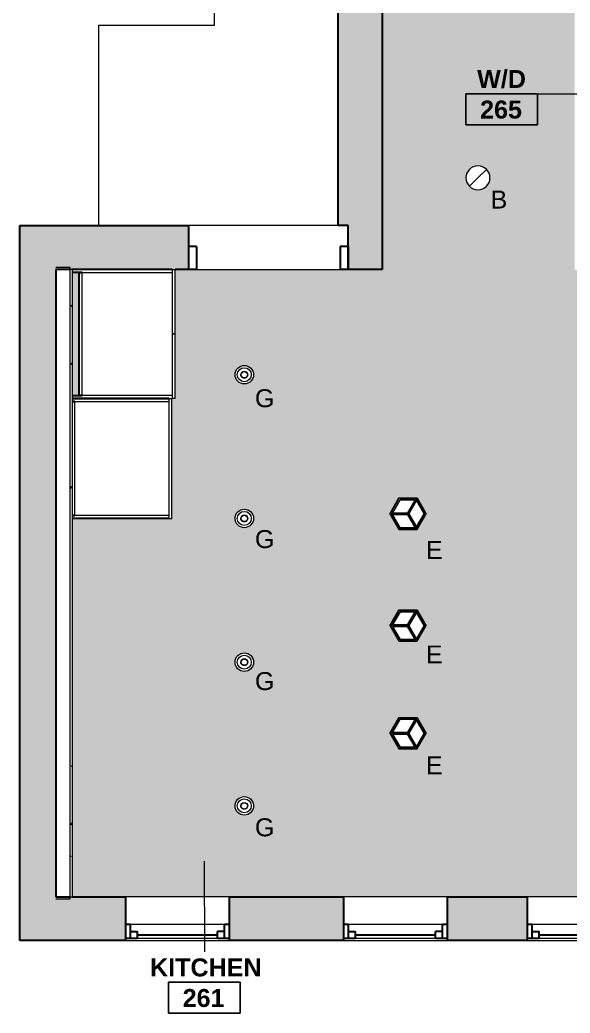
# Model space of a CAD drawing. Header units: inches. Extents: x -529 to 1015, y -2066 to -1239.
# Drawn here: x -529.2 to -391.3, y -1943.7 to -1694.9 of the extents above; entities that cross this region are included whole.
import ezdxf

# ---------------------------------------------------------------- set-up
doc = ezdxf.new("R2010")
doc.units = ezdxf.units.IN
doc.header["$MEASUREMENT"] = 0
for name, color, linetype, lineweight in [('A-AREA-IDEN', 2, 'Continuous', 9), ('A-CLNG', 13, 'Continuous', 18), ('A-CLNG-PATT', 13, 'Continuous', 18), ('A-DETL', 90, 'Continuous', 9), ('A-DOOR', 31, 'Continuous', 18), ('A-DOOR-FRAM', 31, 'Continuous', 30), ('A-GLAZ', 151, 'Continuous', 18), ('A-WALL', 113, 'Continuous', 18), ('A-WALL-PATT', 111, 'Continuous', 18), ('E-LITE-EQPM', 33, 'Continuous', 9), ('E-LITE-EQPM-IDEN', 33, 'Continuous', 9), ('I-WALL', 2, 'Continuous', 18), ('Q-CASE', 31, 'Continuous', 9)]:
    doc.layers.add(name, color=color, linetype=linetype, lineweight=lineweight)
doc.styles.add('Arial', font='arial.ttf', dxfattribs={"height": 4.5})
doc.styles.add('Swis721 Lt BT_B', font='', dxfattribs={"height": 4.5})
doc.styles.get('Swis721 Lt BT_B').set_extended_font_data('Swis721 Lt BT', bold=True)
pattern_1 = [(0, (0, 0), (15.36, 3.84), [0.634, -10.886, 0.634, -10.886, -61.44]), (0, (0, 0), (15.36, 3.84), [-23.04, 0.634, -22.406, 0.634, -10.886, -26.88]), (0, (0, 0), (15.36, 3.84), [-57.6, 0.634, -7.046, 0.634, -18.566]), (120, (5.76, 1.92), (-11.0055376, 11.38215), [0.634, -10.886, 0.634, -10.886, -61.44]), (120, (5.76, 1.92), (-11.0055376, 11.38215), [-23.04, 0.634, -22.406, 0.634, -10.886, -26.88]), (120, (5.76, 1.92), (-11.0055376, 11.38215), [-57.6, 0.634, -7.046, 0.634, -18.566]), (240, (7.68, 9.6), (-4.3544624, -15.22215), [0.634, -10.886, 0.634, -10.886, -61.44]), (240, (7.68, 9.6), (-4.3544624, -15.22215), [-23.04, 0.634, -22.406, 0.634, -10.886, -26.88]), (240, (7.68, 9.6), (-4.3544624, -15.22215), [-57.6, 0.634, -7.046, 0.634, -18.566])]

# ---------------------------------------------------------------- blocks, each defined once
blk = doc.blocks.new('Single Flush - D1 3_ X 7_3_ - NOT FR-6103513-2ND FLOOR - RCP')
at = {"layer": 'A-DOOR-FRAM', "color": 8}
for p, q in [((-20, -0.25), (-20, 5.5)), ((-20, 5.5), (-18, 5.5)), ((-18, -0.25), (-18, 5.5)), ((18.000004, -0.25), (18.000004, 5.5)), ((18.000004, 5.5), (20.000004, 5.5)), ((20.000004, -0.25), (20.000004, 5.5)), ((-20, -0.25), (-18, -0.25)), ((18.000004, -0.25), (20.000004, -0.25))]:
    blk.add_line(p, q, dxfattribs=at)
blk = doc.blocks.new('Window-Double-Hung - 26_ x 42_-5128400-2ND FLOOR - RCP')
at = {"layer": 'A-GLAZ', "color": 8, "lineweight": 30}
for p, q in [((-13, 5.5), (-13, -5.5)), ((-13, 5), (-10, 5)), ((-11.75, 5), (-11.75, 1.5)), ((-10, 5), (-10, 3.25)), ((10, 5), (13, 5)), ((10, 5), (10, 3.25)), ((11.75, 5), (11.75, 1.5)), ((13, -5.5), (13, 5.5)), ((-11.75, 3.25), (-10, 3.25)), ((-10, 4.125), (10, 4.125)), ((11.75, 3.25), (10, 3.25)), ((-13, 1.5), (-11.75, 1.5)), ((11.75, 1.5), (13, 1.5))]:
    blk.add_line(p, q, dxfattribs=at)
at = {"layer": 'A-GLAZ'}
for p, q in [((13, 5.5), (-13, 5.5)), ((-13, -5.5), (13, -5.5))]:
    blk.add_line(p, q, dxfattribs=at)
at = {"layer": 'A-GLAZ', "lineweight": 9}
for p, q in [((-10, 5), (10, 5)), ((-11.75, 1.5), (11.75, 1.5))]:
    blk.add_line(p, q, dxfattribs=at)
blk = doc.blocks.new('Downlight - Recessed Can - 6_ Incandescent - 277V-5290754-2ND FLOOR - RCP')
at = {"layer": 'E-LITE-EQPM'}
for q in [(-2.12, -2.12), (2.12, 2.12)]:
    blk.add_line((0, 0), q, dxfattribs=at)
for start, end in [(360, 180), (0, 180), (180, 360), (180, 360)]:
    blk.add_arc((0, 0), 3, start, end, dxfattribs=at)
blk = doc.blocks.new('VISA-CP5732-PETAL - CP5732-L30K-L-5406295-2ND FLOOR - RCP')
at = {"layer": 'E-LITE-EQPM'}
for p, q in [((-4.55, -0.82), (-2.26, 3.11)), ((-4.38, -0.82), (-2.17, 2.97)), ((-1.99, 2.69), (-3.91, -0.61)), ((-3.91, -0.61), (-1.99, 2.69)), ((-2.26, 3.11), (2.27, 3.11)), ((-2.26, 3.11), (-2.17, 2.97)), ((-2.17, 2.97), (2.23, 2.97)), ((1.8, 2.69), (-1.99, 2.69)), ((-1.99, 2.69), (1.8, 2.69)), ((-0.12, -0.61), (1.8, 2.69)), ((1.8, 2.69), (-0.12, -0.61)), ((2.23, 2.97), (0.03, -0.82)), ((2.23, 2.97), (4.44, -0.83)), ((2.27, 3.11), (4.56, -0.83)), ((2.15, 2.47), (0.23, -0.82)), ((0.23, -0.82), (2.15, 2.47)), ((4.07, -0.83), (2.15, 2.47)), ((2.15, 2.47), (4.07, -0.83)), ((-4.55, -0.82), (-2.26, -4.76)), ((0.03, -0.82), (-4.38, -0.82)), ((-4.38, -0.82), (-2.17, -4.62)), ((-3.91, -0.61), (-0.12, -0.61)), ((-0.12, -0.61), (-3.91, -0.61)), ((-0.12, -1), (-3.91, -1)), ((-3.91, -1), (-1.99, -4.3)), ((-1.99, -4.3), (-3.91, -1)), ((-3.91, -1), (-0.12, -1)), ((1.8, -4.3), (-0.12, -1)), ((-0.12, -1), (1.8, -4.3)), ((0.03, -0.82), (2.23, -4.62)), ((0.23, -0.82), (2.15, -4.12)), ((2.15, -4.12), (0.23, -0.82)), ((2.15, -4.12), (4.07, -0.83)), ((4.07, -0.83), (2.15, -4.12)), ((4.44, -0.83), (2.23, -4.62)), ((2.27, -4.76), (4.56, -0.83)), ((4.56, -0.83), (4.44, -0.83)), ((-2.17, -4.62), (-2.26, -4.76)), ((-2.26, -4.76), (2.27, -4.76)), ((2.23, -4.62), (-2.17, -4.62)), ((-1.99, -4.3), (1.8, -4.3)), ((1.8, -4.3), (-1.99, -4.3))]:
    blk.add_line(p, q, dxfattribs=at)
blk = doc.blocks.new('Lighting_Ceiling-Mounted_Lucent_Axis_Mini_NorthAmerica - Not A Type - Load Type Catalog-5458882-2ND FLOOR - RCP')
at = {"layer": 'E-LITE-EQPM'}
for radius, start, end in [(2.32, 0, 180), (1.75, 0, 180), (0.867, 360, 180), (0.787, 360, 180), (2.32, 180, 0), (1.75, 180, 0), (0.867, 180, 360), (0.787, 180, 360)]:
    blk.add_arc((0, 0), radius, start, end, dxfattribs=at)
blk = doc.blocks.new('CW Cupbd1 - Fridge 80_h x 24_d - 2 Doors-5975497-2ND FLOOR - RCP')
at = {"layer": 'Q-CASE', "lineweight": 30}
for p, q in [((2, -27.74), (2, -3.56)), ((2.75, -3.56), (2.75, -6.06)), ((33.62, -6.06), (33.62, -3.56)), ((2.75, -6.06), (2.75, -5.31)), ((2.75, -5.31), (33.62, -5.31)), ((33.62, -5.31), (33.62, -6.06)), ((2, -28.56), (2, -28.49))]:
    blk.add_line(p, q, dxfattribs=at)
at = {"layer": 'Q-CASE'}
for p, q in [((2.75, -28.56), (2.75, -6.06)), ((2.75, -6.06), (33.62, -6.06)), ((33.62, -6.06), (33.62, -28.56)), ((18.18, -28.56), (2, -28.56)), ((2, -29.31), (2, -28.56)), ((2, -29.31), (18.18, -29.31)), ((33.62, -28.56), (2.75, -28.56)), ((18.18, -29.31), (18.18, -28.56)), ((34.37, -28.56), (18.18, -28.56)), ((18.18, -28.56), (18.18, -29.31)), ((18.18, -29.31), (34.37, -29.31)), ((34.37, -28.56), (34.37, -29.31))]:
    blk.add_line(p, q, dxfattribs=at)
blk = doc.blocks.new('CW Cupbd Combined - Oven Tower 90_h x 24_d - Single Shelf-5975978-2ND FLOOR - RCP')
at = {"layer": 'Q-CASE', "lineweight": 30}
for p, q in [((2, -29.56), (2, -5.39)), ((2.75, -5.39), (2.75, -6.06)), ((2.75, -6.06), (2.75, -5.39)), ((31.25, -6.06), (31.25, -5.39)), ((31.25, -5.39), (31.25, -6.06)), ((32, -5.39), (32, -29.56))]:
    blk.add_line(p, q, dxfattribs=at)
at = {"layer": 'Q-CASE'}
for p, q in [((2.75, -29.56), (2.75, -6.06)), ((2.75, -6.06), (31.25, -6.06)), ((31.25, -6.06), (31.25, -29.56)), ((32, -29.56), (2, -29.56)), ((2, -29.56), (2, -30.31)), ((31.25, -29.56), (2.75, -29.56)), ((32, -29.56), (32, -30.31)), ((2, -30.31), (32, -30.31))]:
    blk.add_line(p, q, dxfattribs=at)
blk = doc.blocks.new('Room Tag - Room Name and Number-3379422-2ND FLOOR - RCP')
at = {"layer": 'A-AREA-IDEN'}
for p, q in [((-0.1881, -0.1636), (-0.1881, -0.0018)), ((-0.1881, -0.0018), (0.1869, -0.0018)), ((0.1869, -0.0018), (-0.1881, -0.0018)), ((-0.1881, -0.0018), (-0.1881, -0.1636)), ((0.1869, -0.0018), (0.1869, -0.1636)), ((0.1869, -0.1636), (0.1869, -0.0018)), ((0.1869, -0.1636), (-0.1881, -0.1636)), ((-0.1881, -0.1636), (0.1869, -0.1636))]:
    blk.add_line(p, q, dxfattribs=at)

msp = doc.modelspace()

# ---------------------------------------------------------------- hatches: boundary and pattern name
at = {"layer": 'A-CLNG-PATT'}
h = msp.add_hatch(dxfattribs=at)
h.set_pattern_fill('FP_2', color=256, style=0, pattern_type=2)
h.set_pattern_definition(pattern_1)
h.paths.add_polyline_path([(-306.63, -1914.58), (-306.63, -1907.52), (-194.53, -1907.52), (-194.53, -1877.53), (-214.9, -1877.53), (-214.9, -1869.53), (-194.53, -1869.53), (-194.53, -1741.22), (-194.36, -1741.22), (-194.36, -1701.22), (-194.53, -1701.22), (-194.53, -1697.72), (-255.77, -1697.72), (-255.77, -1757.59), (-390.16, -1757.59), (-390.16, -1683.72), (-396.41, -1683.72), (-396.41, -1680.22), (-390.16, -1680.22), (-390.16, -1677.47), (-438.45, -1677.47), (-438.45, -1680.22), (-436.41, -1680.22), (-436.41, -1683.72), (-438.45, -1683.72), (-438.45, -1757.44), (-490.3, -1757.44), (-490.3, -1789.81), (-491.12, -1789.81), (-491.12, -1819.81), (-516.05, -1819.81), (-516.05, -1914.58), (-308.1, -1914.58)], flags=0)
h.paths.add_polyline_path([(-473.46, -1894.1), (-474.4, -1893.65), (-475.04, -1892.84), (-475.27, -1891.83), (-475.04, -1890.82), (-474.39, -1890.02), (-473.46, -1889.57), (-472.42, -1889.57), (-471.5, -1890.02), (-470.85, -1890.82), (-470.62, -1891.83), (-470.86, -1892.85), (-471.5, -1893.65), (-472.43, -1894.1), (-473.44, -1894.1)], flags=0)
h.paths.add_polyline_path([(-373.77, -1892.83), (-374.55, -1892.73), (-375.27, -1892.43), (-375.89, -1891.95), (-376.37, -1891.33), (-376.67, -1890.61), (-376.77, -1889.83), (-376.67, -1889.06), (-376.37, -1888.33), (-375.89, -1887.71), (-375.27, -1887.23), (-374.55, -1886.93), (-373.77, -1886.83), (-373, -1886.93), (-372.27, -1887.23), (-371.65, -1887.71), (-371.17, -1888.33), (-370.87, -1889.06), (-370.77, -1889.83), (-370.87, -1890.61), (-371.19, -1891.36), (-371.65, -1891.95), (-372.27, -1892.43), (-373, -1892.73)], flags=0)
h.paths.add_polyline_path([(-229.77, -1890.83), (-230.55, -1890.73), (-231.27, -1890.43), (-231.89, -1889.95), (-232.37, -1889.33), (-232.67, -1888.61), (-232.77, -1887.83), (-232.67, -1887.06), (-232.37, -1886.33), (-231.89, -1885.71), (-231.27, -1885.23), (-230.55, -1884.93), (-229.77, -1884.83), (-229, -1884.93), (-228.27, -1885.23), (-227.65, -1885.71), (-227.17, -1886.33), (-226.87, -1887.06), (-226.77, -1887.83), (-226.87, -1888.61), (-227.17, -1889.33), (-227.65, -1889.95), (-228.27, -1890.43), (-229, -1890.73)], flags=0)
h.paths.add_polyline_path([(-301.77, -1890.83), (-302.55, -1890.73), (-303.27, -1890.43), (-303.89, -1889.95), (-304.37, -1889.33), (-304.67, -1888.61), (-304.77, -1887.83), (-304.67, -1887.06), (-304.37, -1886.33), (-303.89, -1885.71), (-303.27, -1885.23), (-302.55, -1884.93), (-301.77, -1884.83), (-301, -1884.93), (-300.27, -1885.23), (-299.65, -1885.71), (-299.17, -1886.33), (-298.87, -1887.06), (-298.77, -1887.83), (-298.87, -1888.61), (-299.17, -1889.33), (-299.65, -1889.95), (-300.27, -1890.43), (-301, -1890.73), (-301.11, -1890.74)], flags=0)
h.paths.add_polyline_path([(-431.92, -1877.56), (-434.21, -1877.56), (-436.49, -1873.63), (-434.2, -1869.69), (-429.68, -1869.69), (-427.39, -1873.63), (-429.68, -1877.56), (-431.71, -1877.56)], flags=0)
h.paths.add_polyline_path([(-269.95, -1862.03), (-269.95, -1849), (-271.16, -1848.81), (-272.42, -1848.17), (-272.79, -1847.8), (-282.02, -1857.03), (-282.27, -1856.78), (-273.04, -1847.55), (-273.41, -1847.18), (-274.05, -1845.92), (-274.24, -1844.71), (-287.27, -1844.71), (-287.27, -1844.35), (-274.24, -1844.35), (-274.05, -1843.14), (-273.41, -1841.89), (-273.04, -1841.52), (-282.27, -1832.28), (-282.02, -1832.03), (-272.79, -1841.27), (-272.42, -1840.89), (-271.16, -1840.25), (-269.95, -1840.06), (-269.95, -1827.03), (-269.6, -1827.03), (-269.6, -1840.06), (-268.38, -1840.25), (-267.13, -1840.89), (-266.76, -1841.27), (-257.52, -1832.03), (-257.27, -1832.28), (-266.51, -1841.52), (-266.13, -1841.89), (-265.49, -1843.14), (-265.3, -1844.35), (-252.27, -1844.35), (-252.27, -1844.71), (-265.3, -1844.71), (-265.49, -1845.92), (-266.14, -1847.19), (-266.51, -1847.55), (-257.27, -1856.78), (-257.52, -1857.03), (-266.76, -1847.8), (-267.13, -1848.17), (-268.38, -1848.81), (-269.6, -1849), (-269.6, -1862.03)], flags=0)
h.paths.add_polyline_path([(-472.43, -1858.1), (-473.48, -1858.09), (-474.4, -1857.65), (-475.04, -1856.84), (-475.27, -1855.83), (-475.04, -1854.82), (-474.39, -1854.02), (-473.46, -1853.57), (-472.42, -1853.57), (-471.5, -1854.02), (-470.85, -1854.82), (-470.62, -1855.83), (-470.85, -1856.84), (-471.5, -1857.65), (-472.43, -1858.1)], flags=0)
h.paths.add_polyline_path([(-430.15, -1850.61), (-434.21, -1850.61), (-436.49, -1846.68), (-434.2, -1842.75), (-429.68, -1842.75), (-427.39, -1846.68), (-429.68, -1850.61), (-429.94, -1850.61)], flags=0)
h.paths.add_polyline_path([(-268.04, -1846.91), (-268.04, -1846.91), (-268.13, -1846.79)], flags=0)
h.paths.add_polyline_path([(-271.32, -1842.4), (-271.32, -1842.4), (-271.41, -1842.27)], flags=0)
h.paths.add_polyline_path([(-373.77, -1840.83), (-374.55, -1840.73), (-375.27, -1840.43), (-375.89, -1839.95), (-376.37, -1839.33), (-376.67, -1838.61), (-376.77, -1837.83), (-376.67, -1837.06), (-376.37, -1836.33), (-375.89, -1835.71), (-375.27, -1835.23), (-374.55, -1834.93), (-373.77, -1834.83), (-373, -1834.93), (-372.27, -1835.23), (-371.65, -1835.71), (-371.17, -1836.33), (-370.87, -1837.06), (-370.77, -1837.83), (-370.87, -1838.61), (-371.17, -1839.33), (-371.65, -1839.95), (-372.27, -1840.43), (-373, -1840.73)], flags=0)
h.paths.add_polyline_path([(-429.68, -1822.58), (-434.21, -1822.58), (-436.49, -1818.65), (-434.2, -1814.71), (-429.68, -1814.71), (-427.39, -1818.65), (-429.6, -1822.44)], flags=0)
h.paths.add_polyline_path([(-472.94, -1822.1), (-473.48, -1822.09), (-474.4, -1821.65), (-475.04, -1820.84), (-475.27, -1819.83), (-475.04, -1818.82), (-474.39, -1818.02), (-473.46, -1817.57), (-472.42, -1817.57), (-471.5, -1818.02), (-470.85, -1818.82), (-470.64, -1819.88), (-470.85, -1820.84), (-471.5, -1821.65), (-472.43, -1822.1)], flags=0)
h.paths.add_polyline_path([(-514.3, -1789.06), (-514.3, -1758.19), (-516.05, -1758.19), (-516.05, -1789.06), (-515.37, -1789.06)], flags=0)
h.paths.add_polyline_path([(-301.77, -1788.83), (-302.55, -1788.73), (-303.27, -1788.43), (-303.89, -1787.95), (-304.37, -1787.33), (-304.67, -1786.61), (-304.77, -1785.83), (-304.67, -1785.06), (-304.37, -1784.33), (-303.89, -1783.71), (-303.27, -1783.23), (-302.55, -1782.93), (-301.77, -1782.83), (-301, -1782.93), (-300.27, -1783.23), (-299.65, -1783.71), (-299.17, -1784.33), (-298.87, -1785.06), (-298.77, -1785.83), (-298.87, -1786.61), (-299.17, -1787.33), (-299.65, -1787.95), (-300.27, -1788.43), (-301, -1788.73)], flags=0)
h.paths.add_polyline_path([(-373.77, -1788.83), (-374.55, -1788.73), (-375.27, -1788.43), (-375.89, -1787.95), (-376.37, -1787.33), (-376.67, -1786.61), (-376.77, -1785.83), (-376.67, -1785.06), (-376.37, -1784.33), (-375.89, -1783.71), (-375.27, -1783.23), (-374.55, -1782.93), (-373.77, -1782.83), (-373, -1782.93), (-372.27, -1783.23), (-371.65, -1783.71), (-371.17, -1784.33), (-370.87, -1785.06), (-370.77, -1785.83), (-370.87, -1786.61), (-371.17, -1787.33), (-371.65, -1787.95), (-372.27, -1788.43), (-373, -1788.73)], flags=0)
h.paths.add_polyline_path([(-229.77, -1788.83), (-230.55, -1788.73), (-231.27, -1788.43), (-231.89, -1787.95), (-232.37, -1787.33), (-232.67, -1786.61), (-232.77, -1785.83), (-232.67, -1785.06), (-232.37, -1784.33), (-231.89, -1783.71), (-231.27, -1783.23), (-230.55, -1782.93), (-229.77, -1782.83), (-229, -1782.93), (-228.27, -1783.23), (-227.65, -1783.71), (-227.17, -1784.33), (-226.87, -1785.06), (-226.77, -1785.83), (-226.87, -1786.61), (-227.17, -1787.33), (-227.65, -1787.95), (-228.27, -1788.43), (-229, -1788.73)], flags=0)
h.paths.add_polyline_path([(-473.46, -1786.1), (-474.4, -1785.65), (-475.04, -1784.84), (-475.27, -1783.83), (-475.04, -1782.82), (-474.4, -1782.02), (-473.46, -1781.57), (-472.43, -1781.57), (-471.5, -1782.02), (-470.85, -1782.82), (-470.62, -1783.83), (-470.85, -1784.84), (-471.5, -1785.65), (-472.43, -1786.1), (-472.95, -1786.1)], flags=0)
h.paths.add_polyline_path([(-414.41, -1737.51), (-415.18, -1737.41), (-415.91, -1737.11), (-416.53, -1736.63), (-417.01, -1736.01), (-417.31, -1735.29), (-417.41, -1734.51), (-417.31, -1733.73), (-417.01, -1733.01), (-416.53, -1732.39), (-415.91, -1731.91), (-415.18, -1731.61), (-414.41, -1731.51), (-413.63, -1731.61), (-412.91, -1731.91), (-412.29, -1732.39), (-411.81, -1733.01), (-411.51, -1733.73), (-411.41, -1734.51), (-411.51, -1735.29), (-411.81, -1736.01), (-412.29, -1736.63), (-412.91, -1737.11), (-413.63, -1737.41)], flags=0)
h.paths.add_polyline_path([(-229.77, -1728.83), (-230.55, -1728.73), (-231.27, -1728.43), (-231.89, -1727.95), (-232.37, -1727.33), (-232.67, -1726.61), (-232.77, -1725.83), (-232.67, -1725.06), (-232.37, -1724.33), (-231.89, -1723.71), (-231.27, -1723.23), (-230.55, -1722.93), (-229.77, -1722.83), (-229, -1722.93), (-228.27, -1723.23), (-227.65, -1723.71), (-227.17, -1724.33), (-226.87, -1725.06), (-226.77, -1725.83), (-226.87, -1726.61), (-227.17, -1727.33), (-227.65, -1727.95), (-228.27, -1728.43), (-229, -1728.73)], flags=0)
at = {"layer": 'A-WALL-PATT', "lineweight": 9}
h = msp.add_hatch(color=7, dxfattribs=at)
h.paths.add_polyline_path([(-438.45, -1746.44), (-438.45, -1658.93), (-449.45, -1658.93), (-449.45, -1746.44), (-446.95, -1746.44)], flags=0)
h.paths.add_polyline_path([(-449.45, -1648.43), (-438.45, -1648.43), (-438.45, -1489.66), (-449.45, -1489.66), (-449.45, -1552.67)], flags=0)
h.paths.add_polyline_path([(-449.45, -1467.66), (-438.45, -1467.66), (-438.45, -1442.2), (-449.45, -1442.2), (-449.45, -1448.46)], flags=0)
for points in [[(-529.17, -1925.58), (-520.17, -1925.58), (-520.17, -1746.44), (-529.17, -1746.44), (-529.17, -1865.31)], [(-491.05, -1757.44), (-486.95, -1757.44), (-486.95, -1746.44), (-520.17, -1746.44), (-520.17, -1757.44), (-503.89, -1757.44)], [(-438.45, -1757.44), (-438.45, -1746.44), (-446.95, -1746.44), (-446.95, -1757.44)]]:
    msp.add_hatch(color=7, dxfattribs=at).paths.add_polyline_path(points, flags=0)
h = msp.add_hatch(dxfattribs=at)
h.set_pattern_fill('FP_1', color=256, style=0, pattern_type=2)
h.set_pattern_definition(pattern_1)
h.paths.add_polyline_path([(-516.05, -1914.58), (-516.05, -1757.44), (-516.55, -1757.44), (-516.55, -1914.58)], flags=0)
h = msp.add_hatch(color=7, dxfattribs=at)
h.paths.add_polyline_path([(-316.08, -1925.58), (-284.58, -1925.58), (-284.58, -1914.58), (-316.08, -1914.58), (-316.08, -1917.41)], flags=0)
h.paths.add_polyline_path([(-376.08, -1925.58), (-342.08, -1925.58), (-342.08, -1914.58), (-376.08, -1914.58), (-376.08, -1917.41)], flags=0)
h.paths.add_polyline_path([(-448.08, -1925.58), (-448.08, -1914.58), (-476.67, -1914.58), (-476.67, -1925.58)], flags=0)
h.paths.add_polyline_path([(-402.08, -1925.58), (-402.08, -1914.58), (-422.08, -1914.58), (-422.08, -1925.58)], flags=0)
h.paths.add_polyline_path([(-520.17, -1925.58), (-502.67, -1925.58), (-502.67, -1914.58), (-520.17, -1914.58), (-520.17, -1915.08)], flags=0)

# ---------------------------------------------------------------- linework, layer by layer
at = {"layer": 'A-AREA-IDEN'}
for p, q in [((-378.1, -1713.54), (-399.46, -1713.54)), ((-482.97, -1905.72), (-482.93, -1928.41))]:
    msp.add_line(p, q, dxfattribs=at)
at = {"layer": 'A-CLNG'}
for start, end in [(0, 180), (180, 0)]:
    msp.add_arc((-414.41, -1734.51), 3, start, end, dxfattribs=at)
at = {"layer": 'A-DETL'}
for p, q in [((-480.45, -1696.3), (-480.45, -1540.3)), ((-509.41, -1746.44), (-509.41, -1696.3)), ((-509.41, -1696.3), (-480.45, -1696.3))]:
    msp.add_line(p, q, dxfattribs=at)
at = {"layer": 'A-WALL', "color": 8, "lineweight": 30}
for p, q in [((-449.45, -1746.44), (-449.45, -1658.93)), ((-438.45, -1658.93), (-438.45, -1757.44)), ((-529.17, -1746.44), (-486.95, -1746.44)), ((-529.17, -1925.58), (-529.17, -1746.44)), ((-486.95, -1746.44), (-486.95, -1757.44)), ((-446.95, -1746.44), (-449.45, -1746.44)), ((-446.95, -1757.44), (-446.95, -1746.44)), ((-516.55, -1757.44), (-520.17, -1757.44)), ((-520.17, -1757.44), (-520.17, -1914.58)), ((-491.05, -1757.44), (-516.05, -1757.44)), ((-486.95, -1757.44), (-490.3, -1757.44)), ((-438.45, -1757.44), (-446.95, -1757.44)), ((-520.17, -1914.58), (-516.55, -1914.58)), ((-516.05, -1914.58), (-502.67, -1914.58)), ((-476.67, -1914.58), (-448.08, -1914.58)), ((-422.08, -1914.58), (-402.08, -1914.58)), ((-502.67, -1925.58), (-529.17, -1925.58)), ((-448.08, -1925.58), (-476.67, -1925.58)), ((-402.08, -1925.58), (-422.08, -1925.58))]:
    msp.add_line(p, q, dxfattribs=at)
at = {"layer": 'A-WALL', "lineweight": 9}
for p, q in [((-449.45, -1746.44), (-486.95, -1746.44)), ((-486.95, -1757.44), (-446.95, -1757.44))]:
    msp.add_line(p, q, dxfattribs=at)
at = {"layer": 'A-WALL'}
msp.add_line((-516.55, -1915.08), (-516.55, -1756.94), dxfattribs=at)
at = {"layer": 'A-WALL', "color": 55}
for p, q in [((-516.05, -1757.44), (-516.55, -1757.44)), ((-516.55, -1914.58), (-516.05, -1914.58))]:
    msp.add_line(p, q, dxfattribs=at)
at = {"layer": 'I-WALL', "lineweight": 9}
for p, q in [((-516.55, -1756.94), (-520.17, -1756.94)), ((-520.17, -1915.08), (-516.55, -1915.08))]:
    msp.add_line(p, q, dxfattribs=at)
at = {"layer": 'I-WALL'}
msp.add_line((-516.05, -1757.44), (-516.05, -1914.58), dxfattribs=at)

# ---------------------------------------------------------------- block references
at = {"layer": 'A-AREA-IDEN', "xscale": 47.99999999999997, "yscale": 47.99999999999997, "zscale": 47.99999999999997}
for p in [(-408.43, -1713.36), (-482.94, -1935.9)]:
    msp.add_blockref('Room Tag - Room Name and Number-3379422-2ND FLOOR - RCP', p, dxfattribs=at)
at = {"layer": 'A-DOOR', "rotation": 180}
msp.add_blockref('Single Flush - D1 3_ X 7_3_ - NOT FR-6103513-2ND FLOOR - RCP', (-466.95, -1751.94), dxfattribs=at)
at = {"layer": 'A-GLAZ', "rotation": 180}
for p in [(-489.67, -1920.08), (-435.08, -1920.08), (-389.08, -1920.08)]:
    msp.add_blockref('Window-Double-Hung - 26_ x 42_-5128400-2ND FLOOR - RCP', p, dxfattribs=at)
at = {"layer": 'E-LITE-EQPM'}
msp.add_blockref('Downlight - Recessed Can - 6_ Incandescent - 277V-5290754-2ND FLOOR - RCP', (-414.41, -1734.51), dxfattribs=at)
at = {"layer": 'E-LITE-EQPM', "extrusion": (0, 0, -1), "rotation": 180}
for name, p in [('Lighting_Ceiling-Mounted_Lucent_Axis_Mini_NorthAmerica - Not A Type - Load Type Catalog-5458882-2ND FLOOR - RCP', (472.95, -1783.83)), ('VISA-CP5732-PETAL - CP5732-L30K-L-5406295-2ND FLOOR - RCP', (431.95, -1819.47)), ('Lighting_Ceiling-Mounted_Lucent_Axis_Mini_NorthAmerica - Not A Type - Load Type Catalog-5458882-2ND FLOOR - RCP', (472.95, -1819.83)), ('VISA-CP5732-PETAL - CP5732-L30K-L-5406295-2ND FLOOR - RCP', (431.95, -1847.5)), ('Lighting_Ceiling-Mounted_Lucent_Axis_Mini_NorthAmerica - Not A Type - Load Type Catalog-5458882-2ND FLOOR - RCP', (472.95, -1855.83)), ('VISA-CP5732-PETAL - CP5732-L30K-L-5406295-2ND FLOOR - RCP', (431.95, -1874.45)), ('Lighting_Ceiling-Mounted_Lucent_Axis_Mini_NorthAmerica - Not A Type - Load Type Catalog-5458882-2ND FLOOR - RCP', (472.95, -1891.83))]:
    msp.add_blockref(name, p, dxfattribs=at)
at = {"layer": 'Q-CASE', "rotation": 89.99999999999984}
for name, p in [('CW Cupbd1 - Fridge 80_h x 24_d - 2 Doors-5975497-2ND FLOOR - RCP', (-519.61, -1791.81)), ('CW Cupbd Combined - Oven Tower 90_h x 24_d - Single Shelf-5975978-2ND FLOOR - RCP', (-521.43, -1821.81))]:
    msp.add_blockref(name, p, dxfattribs=at)

# ---------------------------------------------------------------- texts
at = {"layer": 'A-AREA-IDEN', "char_height": 4.5, "attachment_point": 1, "style": 'Swis721 Lt BT_B'}
for s, insert, width in [('W/D', (-414.61, -1707.5), 14.847), ('265', (-413.88, -1715.16), 12.726), ('KITCHEN', (-496.56, -1930.04), 32.8755), ('261', (-488.39, -1937.7), 12.726)]:
    msp.add_mtext(s, dxfattribs=dict(at, insert=insert, width=width))
at = {"layer": 'E-LITE-EQPM-IDEN', "char_height": 4.5, "attachment_point": 1, "style": 'Arial'}
for s, insert, width in [('B', (-411.25, -1737.7), 5.151), ('G', (-470.29, -1787.47), 6.06), ('G', (-470.29, -1822.75), 6.06), ('E', (-427.46, -1825.5), 5.151), ('E', (-427.46, -1851.66), 5.151), ('G', (-470.29, -1858.33), 6.06), ('E', (-427.46, -1879.44), 5.151), ('G', (-470.29, -1894.95), 6.06)]:
    msp.add_mtext(s, dxfattribs=dict(at, insert=insert, width=width))

doc.saveas('drawing.dxf')
